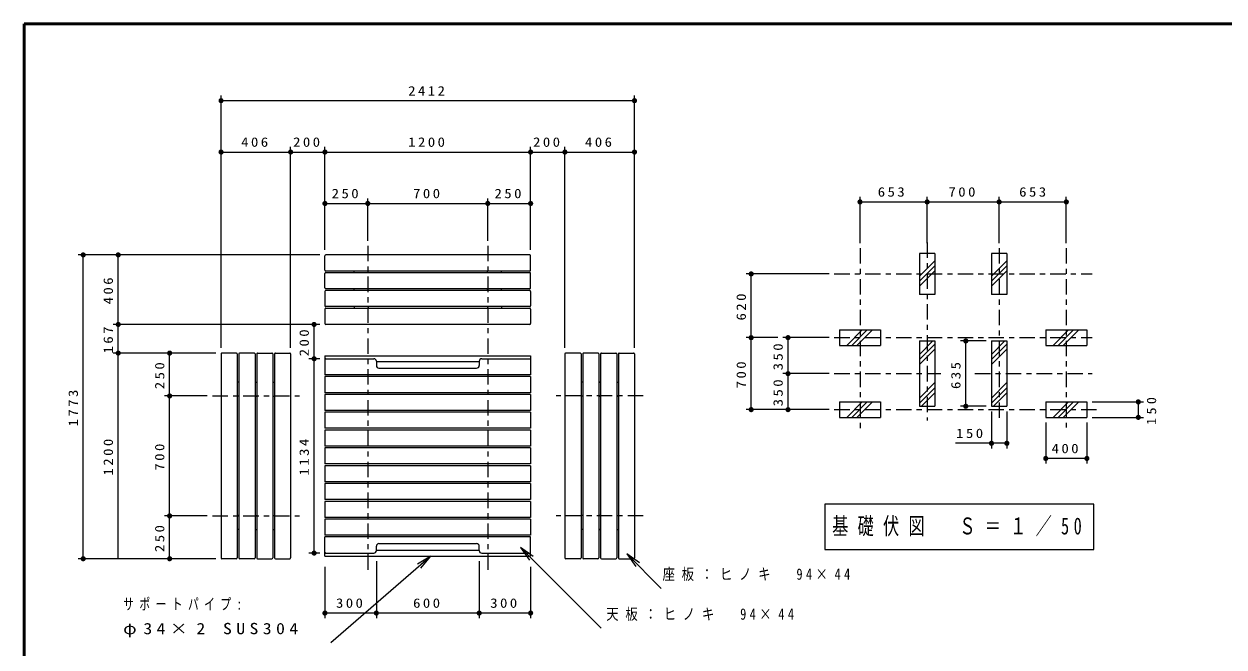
# Model space of a CAD drawing. Units: millimetres on the paper, with parts at other scales. Extents: x -365 to 0, y -26 to 257.
# Drawn here: x -365 to -131.6, y 135.8 to 257 of the extents above; entities that cross this region are included whole.
import ezdxf

# ---------------------------------------------------------------- set-up
doc = ezdxf.new("R2010")
doc.units = ezdxf.units.MM
doc.linetypes.add('USER2', pattern=[6, 3, -1, 1, -1])
doc.layers.add('LY_1', color=7, linetype='Continuous', lineweight=25)
doc.layers.add('LY_3', color=7, linetype='Continuous', lineweight=13)
doc.styles.add('ＭＳ ゴシック', font='')
doc.styles.get('ＭＳ ゴシック').set_extended_font_data('MS Gothic')

# ---------------------------------------------------------------- blocks, each defined once
blk = doc.blocks.new('filled_dot')
at = {"color": 0, "linetype": 'Continuous', "lineweight": -2, "const_width": 1.25}
blk.add_lwpolyline([(-0.625, 0, 1), (0.625, 0, 1)], format="xyb", close=True, dxfattribs=at)
blk = doc.blocks.new('open_arrow')
at = {"color": 0, "linetype": 'Continuous', "lineweight": -2}
blk.add_lwpolyline([(7.5, 1.25), (0, 0), (7.5, -1.25)], dxfattribs=at)

msp = doc.modelspace()

# ---------------------------------------------------------------- linework, layer by layer
at = {"layer": 'LY_1', "lineweight": 13}
for p, q in [((-326.677, 193.988), (-326.677, 243.088)), ((-246.277, 193.988), (-246.277, 243.088)), ((-326.677, 242.088), (-246.277, 242.088)), ((-326.677, 232.088), (-313.143, 232.088)), ((-313.143, 193.988), (-313.143, 233.088)), ((-313.143, 232.088), (-306.477, 232.088)), ((-306.477, 213.088), (-306.477, 233.088)), ((-306.477, 232.088), (-266.477, 232.088)), ((-266.477, 213.088), (-266.477, 233.088)), ((-266.477, 232.088), (-259.81, 232.088)), ((-259.81, 193.988), (-259.81, 233.088)), ((-259.81, 232.088), (-246.277, 232.088)), ((-306.477, 213.088), (-306.477, 223.088)), ((-306.477, 222.088), (-298.143, 222.088)), ((-298.143, 214.855), (-298.143, 223.088)), ((-298.143, 222.088), (-274.81, 222.088)), ((-274.81, 214.855), (-274.81, 223.088)), ((-274.81, 222.088), (-266.477, 222.088)), ((-266.477, 213.088), (-266.477, 223.088)), ((-202.423, 214.392), (-202.423, 223.392)), ((-202.423, 222.392), (-189.363, 222.392)), ((-189.363, 214.392), (-189.363, 223.392)), ((-189.363, 222.392), (-175.363, 222.392)), ((-175.363, 214.392), (-175.363, 223.392)), ((-175.363, 222.392), (-162.303, 222.392)), ((-162.303, 214.392), (-162.303, 223.392)), ((-307.477, 212.088), (-354.488, 212.088)), ((-353.488, 152.988), (-353.488, 212.088)), ((-346.677, 198.554), (-346.677, 212.088)), ((-187.863, 210.961), (-190.863, 207.961)), ((-173.863, 210.961), (-176.863, 207.961)), ((-208.423, 208.392), (-224.588, 208.392)), ((-223.588, 195.992), (-223.588, 208.392)), ((-187.863, 209.971), (-190.863, 206.971)), ((-187.863, 208.981), (-190.863, 205.981)), ((-173.863, 209.971), (-176.863, 206.971)), ((-173.863, 208.981), (-176.863, 205.981)), ((-307.477, 198.554), (-347.677, 198.554)), ((-346.677, 192.988), (-346.677, 198.554)), ((-307.477, 198.554), (-309.581, 198.554)), ((-308.581, 191.888), (-308.581, 198.554)), ((-204.992, 194.492), (-201.992, 197.492)), ((-204.002, 194.492), (-201.002, 197.492)), ((-203.012, 194.492), (-200.012, 197.492)), ((-164.872, 194.492), (-161.872, 197.492)), ((-163.882, 194.492), (-160.882, 197.492)), ((-162.892, 194.492), (-159.892, 197.492)), ((-218.423, 195.992), (-224.588, 195.992)), ((-223.588, 181.992), (-223.588, 195.992)), ((-208.423, 195.992), (-217.423, 195.992)), ((-216.423, 188.992), (-216.423, 195.992)), ((-190.863, 192.725), (-188.246, 195.342)), ((-190.863, 191.735), (-187.863, 194.735)), ((-190.863, 190.745), (-187.863, 193.745)), ((-177.863, 195.342), (-182.852, 195.342)), ((-181.852, 182.643), (-181.852, 195.342)), ((-176.863, 192.725), (-174.246, 195.342)), ((-176.863, 191.735), (-173.863, 194.735)), ((-176.863, 190.745), (-173.863, 193.745)), ((-327.677, 192.988), (-347.677, 192.988)), ((-346.677, 152.988), (-346.677, 192.988)), ((-327.677, 192.988), (-337.677, 192.988)), ((-336.677, 184.654), (-336.677, 192.988)), ((-307.477, 191.888), (-309.581, 191.888)), ((-308.581, 154.088), (-308.581, 191.888)), ((-208.423, 188.992), (-217.423, 188.992)), ((-216.423, 181.992), (-216.423, 188.992)), ((-190.863, 184.24), (-187.863, 187.24)), ((-176.863, 184.24), (-173.863, 187.24)), ((-329.354, 184.654), (-337.677, 184.654)), ((-336.677, 161.321), (-336.677, 184.654)), ((-190.863, 183.25), (-187.863, 186.25)), ((-190.48, 182.643), (-187.863, 185.26)), ((-176.863, 183.25), (-173.863, 186.25)), ((-176.48, 182.643), (-173.863, 185.26)), ((-204.992, 180.492), (-201.992, 183.492)), ((-204.002, 180.492), (-201.002, 183.492)), ((-203.012, 180.492), (-200.012, 183.492)), ((-177.863, 182.643), (-182.852, 182.643)), ((-164.872, 180.492), (-161.872, 183.492)), ((-163.882, 180.492), (-160.882, 183.492)), ((-162.892, 180.492), (-159.892, 183.492)), ((-157.303, 183.492), (-147.303, 183.492)), ((-148.303, 183.492), (-148.303, 180.492)), ((-208.423, 181.992), (-224.588, 181.992)), ((-208.423, 181.992), (-217.423, 181.992)), ((-176.863, 181.643), (-176.863, 174.442)), ((-173.863, 181.643), (-173.863, 174.442)), ((-157.303, 180.492), (-147.303, 180.492)), ((-166.303, 179.492), (-166.303, 171.492)), ((-158.303, 179.492), (-158.303, 171.492)), ((-173.863, 175.442), (-183.838, 175.442)), ((-158.303, 172.492), (-166.303, 172.492)), ((-209.272, 163.574), (-209.272, 154.774)), ((-156.972, 163.574), (-209.272, 163.574)), ((-156.972, 154.774), (-156.972, 163.574)), ((-329.354, 161.321), (-337.677, 161.321)), ((-336.677, 152.988), (-336.677, 161.321)), ((-307.477, 154.088), (-309.581, 154.088)), ((-268.447, 155.17), (-252.736, 139.46)), ((-209.272, 154.774), (-156.972, 154.774)), ((-327.677, 152.988), (-354.488, 152.988)), ((-327.677, 152.988), (-337.677, 152.988)), ((-285.875, 153.521), (-305.346, 136.608)), ((-296.477, 152.488), (-296.477, 141.421)), ((-276.477, 152.488), (-276.477, 141.421)), ((-247.793, 153.935), (-241.086, 147.227)), ((-306.477, 151.421), (-306.477, 141.421)), ((-266.477, 151.421), (-266.477, 141.421)), ((-296.477, 142.421), (-306.477, 142.421)), ((-276.477, 142.421), (-296.477, 142.421)), ((-266.477, 142.421), (-276.477, 142.421))]:
    msp.add_line(p, q, dxfattribs=at)
at = {"layer": 'LY_1', "linetype": 'USER2', "lineweight": 13}
for p, q in [((-298.143, 213.855), (-298.143, 150.02)), ((-274.81, 213.855), (-274.81, 150.849)), ((-202.423, 213.392), (-202.423, 178.369)), ((-189.363, 214.492), (-189.363, 179.864)), ((-175.363, 213.392), (-175.363, 179.712)), ((-162.303, 213.392), (-162.303, 178.492)), ((-207.423, 208.392), (-157.303, 208.392)), ((-207.423, 195.992), (-157.303, 195.992)), ((-207.423, 188.992), (-186.689, 188.992)), ((-180.076, 188.992), (-157.303, 188.992)), ((-328.354, 184.654), (-311.432, 184.654)), ((-244.599, 184.654), (-261.521, 184.654)), ((-207.423, 181.992), (-156.303, 181.992)), ((-328.354, 161.321), (-311.432, 161.321)), ((-244.599, 161.321), (-261.521, 161.321))]:
    msp.add_line(p, q, dxfattribs=at)
at = {"layer": 'LY_1'}
for p, q in [((-190.863, 212.392), (-190.863, 204.392)), ((-187.863, 212.392), (-190.863, 212.392)), ((-187.863, 212.392), (-187.863, 204.392)), ((-176.863, 212.392), (-176.863, 204.392)), ((-173.863, 212.392), (-176.863, 212.392)), ((-173.863, 212.392), (-173.863, 204.392)), ((-300.81, 208.621), (-300.81, 208.954)), ((-298.068, 208.621), (-298.068, 208.954)), ((-274.885, 208.621), (-274.885, 208.954)), ((-272.143, 208.621), (-272.143, 208.954)), ((-300.81, 205.321), (-300.81, 205.488)), ((-298.068, 205.321), (-298.068, 205.488)), ((-274.885, 205.321), (-274.885, 205.488)), ((-272.143, 205.321), (-272.143, 205.488)), ((-300.81, 205.321), (-300.81, 205.154)), ((-298.068, 205.321), (-298.068, 205.154)), ((-274.885, 205.321), (-274.885, 205.154)), ((-272.143, 205.321), (-272.143, 205.154)), ((-187.863, 204.392), (-190.863, 204.392)), ((-173.863, 204.392), (-176.863, 204.392)), ((-300.81, 202.021), (-300.81, 201.688)), ((-298.068, 202.021), (-298.068, 201.688)), ((-274.885, 202.021), (-274.885, 201.688)), ((-272.143, 202.021), (-272.143, 201.688)), ((-206.423, 197.492), (-206.423, 194.492)), ((-206.423, 197.492), (-198.423, 197.492)), ((-198.423, 197.492), (-198.423, 194.492)), ((-166.303, 197.492), (-166.303, 194.492)), ((-166.303, 197.492), (-158.303, 197.492)), ((-158.303, 197.492), (-158.303, 194.492)), ((-206.423, 194.492), (-198.423, 194.492)), ((-190.863, 195.342), (-190.863, 182.643)), ((-190.863, 195.342), (-187.863, 195.342)), ((-187.863, 195.342), (-187.863, 182.643)), ((-176.863, 195.342), (-173.863, 195.342)), ((-176.863, 195.342), (-176.863, 182.643)), ((-173.863, 195.342), (-173.863, 182.643)), ((-166.303, 194.492), (-158.303, 194.492)), ((-306.477, 192.454), (-266.477, 192.454)), ((-306.477, 192.454), (-306.477, 188.754)), ((-306.31, 191.888), (-296.977, 191.888)), ((-296.477, 191.388), (-296.477, 190.554)), ((-276.477, 191.388), (-276.477, 190.554)), ((-275.977, 191.888), (-266.477, 191.888)), ((-266.477, 192.454), (-266.477, 188.754)), ((-296.477, 191.321), (-276.477, 191.321)), ((-295.977, 190.054), (-276.977, 190.054)), ((-323.21, 187.321), (-323.543, 187.321)), ((-319.91, 187.321), (-320.077, 187.321)), ((-319.91, 187.321), (-319.743, 187.321)), ((-316.61, 187.321), (-316.277, 187.321)), ((-266.477, 188.754), (-306.477, 188.754)), ((-306.477, 188.421), (-306.477, 185.288)), ((-266.477, 188.421), (-306.477, 188.421)), ((-266.477, 188.421), (-266.477, 185.288)), ((-256.343, 187.321), (-256.677, 187.321)), ((-253.043, 187.321), (-253.21, 187.321)), ((-253.043, 187.321), (-252.877, 187.321)), ((-249.743, 187.321), (-249.41, 187.321)), ((-323.21, 184.579), (-323.543, 184.579)), ((-319.91, 184.579), (-320.077, 184.579)), ((-319.91, 184.579), (-319.743, 184.579)), ((-316.61, 184.579), (-316.277, 184.579)), ((-266.477, 185.288), (-306.477, 185.288)), ((-306.477, 184.954), (-306.477, 181.821)), ((-266.477, 184.954), (-306.477, 184.954)), ((-266.477, 184.954), (-266.477, 181.821)), ((-256.343, 184.579), (-256.677, 184.579)), ((-253.043, 184.579), (-253.21, 184.579)), ((-253.043, 184.579), (-252.877, 184.579)), ((-249.743, 184.579), (-249.41, 184.579)), ((-206.423, 183.492), (-206.423, 180.492)), ((-206.423, 183.492), (-198.423, 183.492)), ((-198.423, 183.492), (-198.423, 180.492)), ((-190.863, 182.643), (-187.863, 182.643)), ((-176.863, 182.643), (-173.863, 182.643)), ((-166.303, 183.492), (-166.303, 180.492)), ((-166.303, 183.492), (-158.303, 183.492)), ((-158.303, 183.492), (-158.303, 180.492)), ((-266.477, 181.821), (-306.477, 181.821)), ((-306.477, 181.488), (-306.477, 178.354)), ((-266.477, 181.488), (-306.477, 181.488)), ((-266.477, 181.488), (-266.477, 178.354)), ((-206.423, 180.492), (-198.423, 180.492)), ((-166.303, 180.492), (-158.303, 180.492)), ((-266.477, 178.354), (-306.477, 178.354)), ((-306.477, 178.021), (-306.477, 174.888)), ((-266.477, 178.021), (-306.477, 178.021)), ((-266.477, 178.021), (-266.477, 174.888)), ((-266.477, 174.888), (-306.477, 174.888)), ((-306.477, 174.554), (-306.477, 171.421)), ((-266.477, 174.554), (-306.477, 174.554)), ((-266.477, 174.554), (-266.477, 171.421)), ((-266.477, 171.421), (-306.477, 171.421)), ((-306.477, 171.088), (-306.477, 167.954)), ((-266.477, 171.088), (-306.477, 171.088)), ((-266.477, 171.088), (-266.477, 167.954)), ((-266.477, 167.954), (-306.477, 167.954)), ((-306.477, 167.621), (-306.477, 164.488)), ((-266.477, 167.621), (-306.477, 167.621)), ((-266.477, 167.621), (-266.477, 164.488)), ((-266.477, 164.488), (-306.477, 164.488)), ((-306.477, 164.154), (-306.477, 161.021)), ((-266.477, 164.154), (-306.477, 164.154)), ((-266.477, 164.154), (-266.477, 161.021)), ((-323.21, 161.396), (-323.543, 161.396)), ((-319.91, 161.396), (-320.077, 161.396)), ((-319.91, 161.396), (-319.743, 161.396)), ((-316.61, 161.396), (-316.277, 161.396)), ((-266.477, 161.021), (-306.477, 161.021)), ((-256.343, 161.396), (-256.677, 161.396)), ((-253.043, 161.396), (-253.21, 161.396)), ((-253.043, 161.396), (-252.877, 161.396)), ((-249.743, 161.396), (-249.41, 161.396)), ((-306.477, 160.688), (-306.477, 157.554)), ((-266.477, 160.688), (-306.477, 160.688)), ((-266.477, 160.688), (-266.477, 157.554)), ((-323.21, 158.654), (-323.543, 158.654)), ((-319.91, 158.654), (-320.077, 158.654)), ((-319.91, 158.654), (-319.743, 158.654)), ((-316.61, 158.654), (-316.277, 158.654)), ((-266.477, 157.554), (-306.477, 157.554)), ((-306.477, 153.521), (-306.477, 157.221)), ((-266.477, 157.221), (-306.477, 157.221)), ((-266.477, 153.521), (-266.477, 157.221)), ((-256.343, 158.654), (-256.677, 158.654)), ((-253.043, 158.654), (-253.21, 158.654)), ((-253.043, 158.654), (-252.877, 158.654)), ((-249.743, 158.654), (-249.41, 158.654)), ((-306.31, 154.088), (-296.977, 154.088)), ((-296.477, 154.588), (-296.477, 155.421)), ((-296.477, 154.654), (-276.477, 154.654)), ((-295.977, 155.921), (-276.977, 155.921)), ((-276.477, 154.588), (-276.477, 155.421)), ((-275.977, 154.088), (-266.477, 154.088)), ((-306.477, 153.521), (-266.477, 153.521))]:
    msp.add_line(p, q, dxfattribs=at)
at = {"layer": 'LY_1', "color": 4}
for p, q in [((-306.476, 209.121), (-306.476, 211.921)), ((-266.643, 212.087), (-306.31, 212.087)), ((-266.477, 209.121), (-266.477, 211.921)), ((-306.476, 205.654), (-306.476, 208.454)), ((-266.643, 208.954), (-306.31, 208.954)), ((-266.643, 208.621), (-306.31, 208.621)), ((-266.477, 205.654), (-266.477, 208.454)), ((-266.643, 205.488), (-306.31, 205.488)), ((-306.476, 204.988), (-306.476, 202.188)), ((-266.643, 205.154), (-306.31, 205.154)), ((-266.477, 204.988), (-266.477, 202.188)), ((-306.476, 201.521), (-306.476, 198.721)), ((-266.643, 202.021), (-306.31, 202.021)), ((-266.643, 201.688), (-306.31, 201.688)), ((-266.477, 201.521), (-266.477, 198.721)), ((-266.643, 198.554), (-306.31, 198.554)), ((-326.677, 192.821), (-326.677, 153.154)), ((-323.71, 192.987), (-326.51, 192.987)), ((-323.543, 192.821), (-323.543, 153.154)), ((-323.21, 192.821), (-323.21, 153.154)), ((-320.243, 192.987), (-323.043, 192.987)), ((-320.077, 192.821), (-320.077, 153.154)), ((-319.743, 192.821), (-319.743, 153.154)), ((-319.577, 192.987), (-316.777, 192.987)), ((-316.61, 192.821), (-316.61, 153.154)), ((-316.277, 192.821), (-316.277, 153.154)), ((-316.11, 192.987), (-313.31, 192.987)), ((-313.143, 192.821), (-313.143, 153.154)), ((-259.81, 192.821), (-259.81, 153.154)), ((-256.843, 192.987), (-259.643, 192.987)), ((-256.677, 192.821), (-256.677, 153.154)), ((-256.343, 192.821), (-256.343, 153.154)), ((-253.377, 192.987), (-256.177, 192.987)), ((-253.21, 192.821), (-253.21, 153.154)), ((-252.877, 192.821), (-252.877, 153.154)), ((-252.71, 192.987), (-249.91, 192.987)), ((-249.743, 192.821), (-249.743, 153.154)), ((-249.41, 192.821), (-249.41, 153.154)), ((-249.243, 192.987), (-246.443, 192.987)), ((-246.277, 192.821), (-246.277, 153.154)), ((-323.71, 152.988), (-326.51, 152.988)), ((-320.243, 152.988), (-323.043, 152.988)), ((-319.577, 152.988), (-316.777, 152.988)), ((-316.11, 152.988), (-313.31, 152.988)), ((-256.843, 152.988), (-259.643, 152.988)), ((-253.377, 152.988), (-256.177, 152.988)), ((-252.71, 152.988), (-249.91, 152.988)), ((-249.243, 152.988), (-246.443, 152.988))]:
    msp.add_line(p, q, dxfattribs=at)
for centre, start, end in [((-306.31, 211.921), 90, 180), ((-266.643, 211.921), 360, 90), ((-306.31, 209.121), 180, 270), ((-306.31, 208.454), 90, 180), ((-266.643, 209.121), 270, 0), ((-266.643, 208.454), 360, 90), ((-306.31, 205.654), 180, 270), ((-266.643, 205.654), 270, 0), ((-306.31, 204.988), 90, 180), ((-266.643, 204.988), 360, 90), ((-306.31, 202.188), 180, 270), ((-306.31, 201.521), 90, 180), ((-266.643, 202.188), 270, 0), ((-266.643, 201.521), 360, 90), ((-306.31, 198.721), 180, 270), ((-266.643, 198.721), 270, 0), ((-326.51, 192.821), 89.99999, 180), ((-323.71, 192.821), 0, 90.00001), ((-323.043, 192.821), 89.99999, 180), ((-320.243, 192.821), 0, 90.00001), ((-319.577, 192.821), 89.99999, 180), ((-316.777, 192.821), 0, 90.00001), ((-316.11, 192.821), 89.99999, 180), ((-313.31, 192.821), 0, 90.00001), ((-259.643, 192.821), 89.99999, 180), ((-256.843, 192.821), 0, 90.00001), ((-256.177, 192.821), 89.99999, 180), ((-253.377, 192.821), 0, 90.00001), ((-252.71, 192.821), 89.99999, 180), ((-249.91, 192.821), 0, 90.00001), ((-249.243, 192.821), 89.99999, 180), ((-246.443, 192.821), 0, 90.00001), ((-326.51, 153.154), 180, 270), ((-323.71, 153.154), 270, 0), ((-323.043, 153.154), 180, 270), ((-320.243, 153.154), 270, 0), ((-319.577, 153.154), 180, 270), ((-316.777, 153.154), 270, 0), ((-316.11, 153.154), 180, 270), ((-313.31, 153.154), 270, 0), ((-259.643, 153.154), 180, 270), ((-256.843, 153.154), 270, 0), ((-256.177, 153.154), 180, 270), ((-253.377, 153.154), 270, 0), ((-252.71, 153.154), 180, 270), ((-249.91, 153.154), 270, 0), ((-249.243, 153.154), 180, 270), ((-246.443, 153.154), 270, 0)]:
    msp.add_arc(centre, 0.167, start, end, dxfattribs=at)
at = {"layer": 'LY_1'}
for centre, radius, start, end in [((-306.31, 191.721), 0.167, 89.99998, 179.99998), ((-296.977, 191.388), 0.5, 0, 90), ((-275.977, 191.388), 0.5, 89.99999, 180), ((-295.977, 190.554), 0.5, 179.99999, 270), ((-276.977, 190.554), 0.5, 270, 0), ((-306.31, 154.254), 0.167, 180.00002, 270.00002), ((-296.977, 154.588), 0.5, 270, 360), ((-295.977, 155.421), 0.5, 90, 180), ((-276.977, 155.421), 0.5, 360, 90), ((-275.977, 154.588), 0.5, 179.99999, 270)]:
    msp.add_arc(centre, radius, start, end, dxfattribs=at)
at = {"layer": 'LY_3', "lineweight": 50}
for p, q in [((-365, 257), (-365, 0)), ((0, 257), (-365, 257))]:
    msp.add_line(p, q, dxfattribs=at)

# ---------------------------------------------------------------- block references
at = {"layer": 'LY_1', "lineweight": 13, "xscale": 0.4, "yscale": 0.4}
for p in [(-326.677, 242.088), (-326.677, 232.088), (-306.477, 222.088), (-202.423, 222.392), (-176.863, 175.442), (-166.303, 172.492), (-306.477, 142.421), (-296.477, 142.421), (-276.477, 142.421)]:
    msp.add_blockref('filled_dot', p, dxfattribs=at)
for name, p, rotation in [('filled_dot', (-246.277, 242.088), 180), ('filled_dot', (-313.143, 232.088), 180), ('filled_dot', (-306.477, 232.088), 180), ('filled_dot', (-266.477, 232.088), 180), ('filled_dot', (-259.81, 232.088), 180), ('filled_dot', (-246.277, 232.088), 180), ('filled_dot', (-298.143, 222.088), 180), ('filled_dot', (-274.81, 222.088), 180), ('filled_dot', (-266.477, 222.088), 180), ('filled_dot', (-189.363, 222.392), 180), ('filled_dot', (-175.363, 222.392), 180), ('filled_dot', (-162.303, 222.392), 180), ('filled_dot', (-353.488, 212.088), 270), ('filled_dot', (-346.677, 212.088), 270), ('filled_dot', (-223.588, 208.392), 270), ('filled_dot', (-346.677, 198.554), 270), ('filled_dot', (-308.581, 198.554), 270), ('filled_dot', (-223.588, 195.992), 90), ('filled_dot', (-216.423, 195.992), 270), ('filled_dot', (-181.852, 195.342), 270), ('filled_dot', (-346.677, 192.988), 270), ('filled_dot', (-336.677, 192.988), 270), ('filled_dot', (-308.581, 191.888), 270), ('filled_dot', (-216.423, 188.992), 270), ('filled_dot', (-336.677, 184.654), 270), ('filled_dot', (-223.588, 181.992), 90), ('filled_dot', (-216.423, 181.992), 90), ('filled_dot', (-181.852, 182.643), 90), ('filled_dot', (-148.303, 183.492), 270), ('filled_dot', (-148.303, 180.492), 90), ('filled_dot', (-173.863, 175.442), 180), ('filled_dot', (-158.303, 172.492), 180), ('filled_dot', (-336.677, 161.321), 270), ('filled_dot', (-308.581, 154.088), 90), ('open_arrow', (-268.447, 155.17), 315), ('open_arrow', (-247.793, 153.935), 315), ('filled_dot', (-353.488, 152.988), 90), ('filled_dot', (-336.677, 152.988), 90), ('open_arrow', (-285.875, 153.521), 221), ('filled_dot', (-266.477, 142.421), 180)]:
    msp.add_blockref(name, p, dxfattribs=dict(at, rotation=rotation))

# ---------------------------------------------------------------- texts
at = {"layer": 'LY_1', "style": 'ＭＳ ゴシック'}
for s, insert, char_height, attachment_point in [('\\T1.33;\\W1.15;2412', (-286.477, 243.088), 1.833, 8), ('\\T1.33;\\W1.15;406', (-319.91, 233.088), 1.833, 8), ('\\T1.33;\\W1.15;200', (-309.81, 233.088), 1.833, 8), ('\\T1.33;\\W1.15;1200', (-286.477, 233.088), 1.833, 8), ('\\T1.33;\\W1.15;200', (-263.143, 233.088), 1.833, 8), ('\\T1.33;\\W1.15;406', (-253.043, 233.088), 1.833, 8), ('\\T1.33;\\W1.15;250', (-302.31, 223.088), 1.833, 8), ('\\T1.33;\\W1.15;700', (-286.477, 223.088), 1.833, 8), ('\\T1.33;\\W1.15;250', (-270.643, 223.088), 1.833, 8), ('\\T1.33;\\W1.15;653', (-196.113, 223.392), 1.833, 8), ('\\T1.33;\\W1.15;700', (-182.363, 223.392), 1.833, 8), ('\\T1.33;\\W1.15;653', (-168.613, 223.392), 1.833, 8), ('\\T1.33;\\W1.15;150', (-180.87, 176.442), 1.833, 8), ('\\T1.33;\\W1.15;400', (-162.303, 173.492), 1.833, 8), ('\\T1.57;\\W0.7;基礎伏図\u3000Ｓ＝１／50', (-183.122, 159.174), 3.299, 5), ('\\T1.55;\\W0.8;座板：ヒノキ\u300094×44', (-240.821, 149.877), 2.199, 4), ('\\T1.5;\\W0.7;サポートパイプ:', (-345.71, 144.108), 2.199, 4), ('\\T1.33;\\W1.15;300', (-301.477, 143.421), 1.833, 8), ('\\T1.33;\\W1.15;600', (-286.477, 143.421), 1.833, 8), ('\\T1.33;\\W1.15;300', (-271.477, 143.421), 1.833, 8), ('\\T1.55;\\W0.8;天板：ヒノキ\u300094×44', (-251.765, 142.11), 2.199, 4), ('\\T1.5;\\W1.15;φ34×2\\~SUS304', (-345.71, 139.108), 2.199, 4)]:
    msp.add_mtext(s, dxfattribs=dict(at, insert=insert, char_height=char_height, attachment_point=attachment_point))
at = {"layer": 'LY_1', "char_height": 1.833, "rotation": 90, "style": 'ＭＳ ゴシック'}
for s, insert, attachment_point in [('\\T1.33;\\W1.15;406', (-347.677, 205.321), 8), ('\\T1.33;\\W1.15;620', (-224.588, 202.192), 8), ('\\T1.33;\\W1.15;167', (-347.677, 195.771), 8), ('\\T1.33;\\W1.15;200', (-309.581, 195.221), 8), ('\\T1.33;\\W1.15;350', (-217.423, 192.492), 8), ('\\T1.33;\\W1.15;250', (-337.677, 188.821), 8), ('\\T1.33;\\W1.15;700', (-224.588, 188.992), 8), ('\\T1.33;\\W1.15;635', (-182.852, 188.862), 8), ('\\T1.33;\\W1.15;350', (-217.423, 185.492), 8), ('\\T1.33;\\W1.15;1773', (-354.488, 182.538), 8), ('\\T1.47;\\W1.1;150', (-144.803, 179.023), 7), ('\\T1.33;\\W1.15;1200', (-347.677, 172.988), 8), ('\\T1.33;\\W1.15;700', (-337.677, 172.988), 8), ('\\T1.33;\\W1.15;1134', (-309.581, 172.988), 8), ('\\T1.33;\\W1.15;250', (-337.677, 157.154), 8)]:
    msp.add_mtext(s, dxfattribs=dict(at, insert=insert, attachment_point=attachment_point))

doc.saveas('drawing.dxf')
